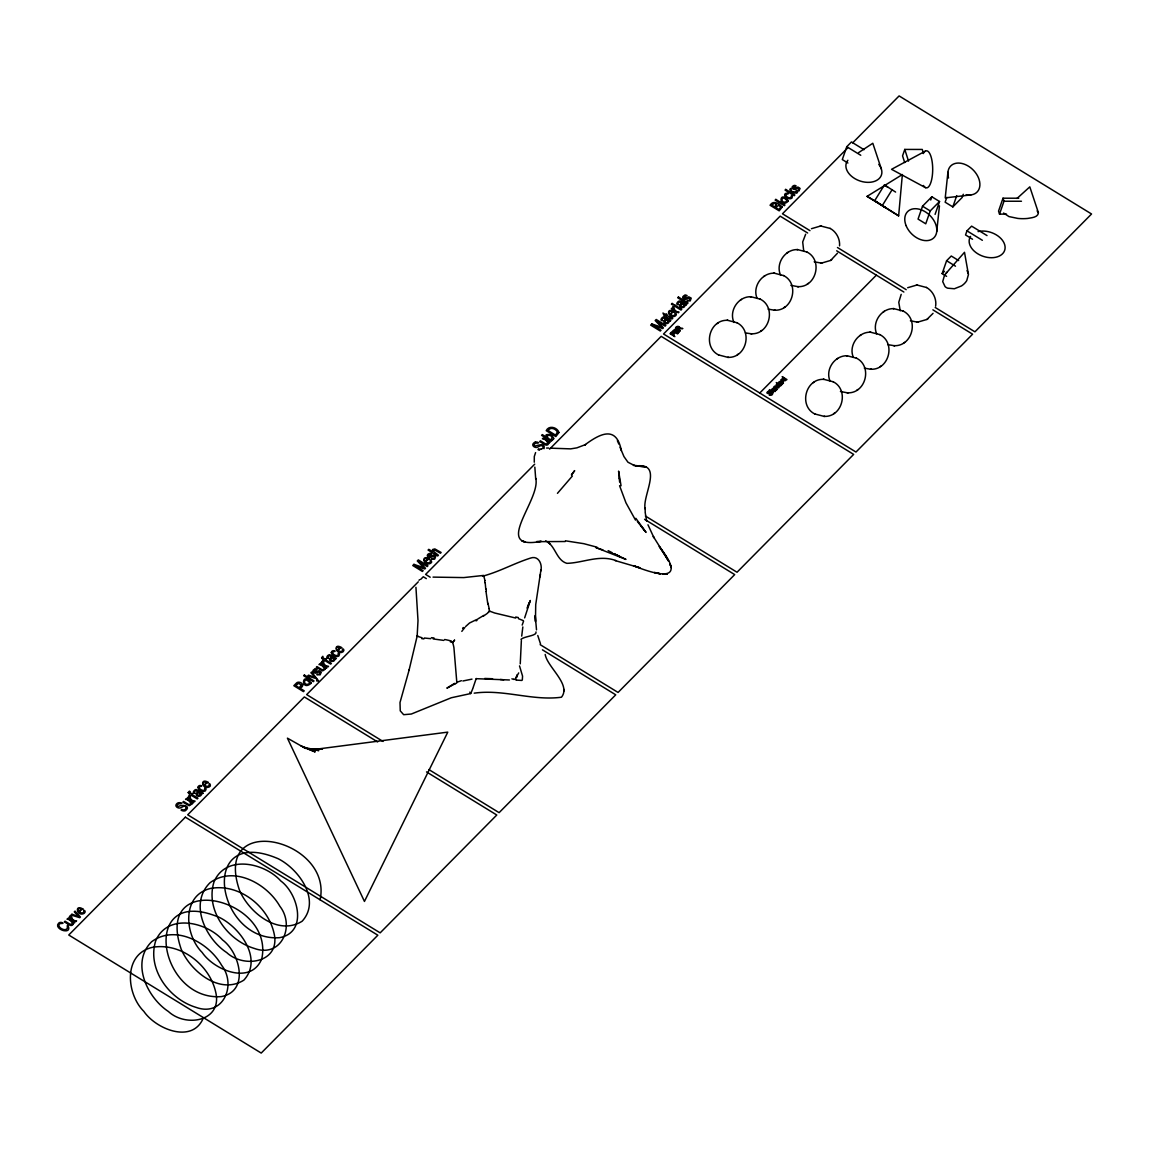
<?xml version="1.0" encoding="UTF-8"?>
<svg xmlns="http://www.w3.org/2000/svg" width="1149" height="1149" viewBox="0 0 1149 1149"><rect width="100%" height="100%" fill="white"/><g stroke="black" fill="none" stroke-linecap="round" stroke-linejoin="round"><path stroke-width="1.5" d="M540.82 570.981C542.63 564.489 538.594 555.197 530.579 558.069C513.689 563.455 499.844 571.584 482.523 576.223M839.56 245.857C840.12 238.848 836.285 231.739 830.109 228.378M679.116 331.975L677.537 333.899L672.725 330.941L675.167 329.332L679.116 331.759M415.938 587.311L418.006 620.618L417.144 636.201L422.071 637.767M521.373 640.481L520.253 663.863M898.633 215.854L902.367 174.547L867.093 196.35L898.647 215.854L879.416 203.66M540.906 570.019L535.721 604.589L535.448 621.508L535.233 615.519L536.511 629.853M521.718 636.101L522.838 626.937M936.751 231.423L939.451 205.815M947.911 172.278L945.225 197.887L970.919 194.913M417.144 636.201L417.647 635.411M935.645 306.151C936.765 298.769 932.902 290.956 926.338 287.408M417.159 636.072L409.044 670.255M540.044 576.927L540.475 574.184M317.339 680.136L316.578 680.883L318.56 680.883L311.623 672.036L310.905 672.768L315.357 677.436L308.521 675.167L307.745 675.942L316.334 678.614M517.122 675.253L515.772 678.082M524.648 617.889L530.321 600.482L527.032 608.108M320.097 899.811C333.038 839.416 211.861 809.944 239.523 890.346C249.017 912.536 278.159 936.306 302.158 921.211C321.275 900.256 298.841 869.104 278.173 858.72C197.01 823.948 216.098 942.367 279.652 937.67C308.09 932.299 298.237 893.821 280.83 880.981C264.342 862.597 225.448 854.238 213.958 882.044C205.211 910.109 227.588 940.399 254.231 948.399C281.448 958.438 295.322 926.037 279.882 906.288C266.97 883.638 233.678 865.183 209.994 882.762C188.824 903.588 205.441 938.575 226.726 952.578C244.421 969.038 281.491 962.259 273.879 932.586C267.502 905.556 238.719 883.308 210.612 888.436C181.226 895.272 184.587 935.027 202.167 952.464C214.36 970.359 251.1 985.368 261.785 958.726C274.726 898.346 153.549 868.874 181.212 949.275C190.705 971.465 219.847 995.235 243.861 980.14C262.963 959.185 240.529 928.033 219.861 917.649C138.699 882.863 157.786 1001.282 221.34 996.6C249.778 991.228 239.926 952.736 222.518 939.911C206.03 921.527 167.136 913.168 155.646 940.974C146.9 969.038 169.291 999.314 195.919 1007.328C223.136 1017.353 237.01 984.952 221.57 965.217C208.658 942.568 175.366 924.112 151.682 941.692C130.512 962.517 147.129 997.49 168.415 1011.508C186.109 1027.953 223.179 1021.188 215.567 991.515C209.19 964.471 180.407 942.223 152.3 947.365C122.914 954.201 126.275 993.957 143.855 1011.379C156.049 1029.274 192.788 1044.297 203.474 1017.655M473.115 687.605L476.217 678.47M472.857 688.466L470.76 693.536L451.298 697.759L411.328 714.032L403.658 714.692L400.254 710.843L400.01 702.513L409.216 669.695M772.415 389.41L773.837 388.994M779.194 382.545L780.631 382.129M864.034 149.7L851.438 141.973L846.77 146.699L842.303 159.567L847.905 163.014M923.336 152.774L922.259 149.442L904.78 149.427L902.554 155.876L904.694 162.54M922.518 206.202L918.051 219.086L925.749 223.811L930.216 210.928L939.537 201.506L931.839 196.781L922.518 206.202L930.216 210.928M930.733 199.998L931.839 196.781M935.085 214.389L939.537 201.506M946.805 197.355L945.139 202.195L952.837 206.906L962.158 197.484L963.279 194.267M952.837 206.906L956.729 195.646M946.589 276.334L942.151 273.606L946.604 260.737L951.271 256.012L958.668 260.564M987.02 235.588L971.623 226.138L966.97 230.848L965.548 234.942L972.542 239.236M1018.746 198.217L1003.005 198.203L998.553 211.086L999.529 214.116L1006.51 214.116M999.529 214.116L1003.982 201.233L1003.005 198.203M515.973 677.953L518.687 672.912M527.736 606.557L529.474 602.363M679.088 327.867L677.967 329.088L676.373 328.111L677.809 326.876L679.073 327.408M773.981 390.301L774.096 390.1A5.788 3.935 19.1 0 0 774.469 389.382L775.374 390.445L774.211 390.99M780.774 383.436L780.889 383.235A5.788 3.935 19.1 0 0 781.263 382.516L782.167 383.622L781.033 384.139M837.463 253.211L830.67 260.421L821.535 263.092M901.204 294.345L898.777 302.288L900.213 310.79M535.592 452.591L534.299 456.498L534.271 462.2M874.705 200.687L885.85 207.854L874.705 200.687L884.457 184.917L895.602 192.07M882.403 205.412L892.155 189.642M773.435 390.057L773.564 389.856A7.368 4.998 19.1 0 0 774.009 389.094M780.228 383.192L780.358 383.005A7.368 4.998 19.1 0 0 780.803 382.244M805.65 234.238L802.691 241.994L803.74 251.2M933.045 313.347L926.898 319.451L917.764 322.108M516.576 677.292L517.251 676.258M431.507 553.804L428.606 555.197L429.941 556.403M671.935 317.555C675.296 319.867 666.966 319.307 665.601 315.817L664.165 315.774L662.973 313.031L665.4 314.524L666.118 313.806L667.038 314.366L666.319 315.099L671.03 317.943M522.177 625.099L523.571 621.135A1.853 1.163 26.4 0 0 523.183 620.589L518.4 618.622M544.023 448.728C545.789 442.71 537.732 445.151 534.974 446.128A1.479 1.005 19.1 0 1 534.285 445.525L534.17 445.252A1.81 1.235 19.1 0 1 534.141 444.807L534.443 444.16A6.334 4.294 19.1 0 1 534.903 443.658L535.822 443.155A2.011 1.364 19.1 0 1 537.071 443.155L538.651 442.71A3.39 2.298 19.1 0 0 535.262 442.121M675.985 330.898L675.138 331.802L673.673 330.912L674.75 329.921M571.455 474.91L574.672 470.63L571.541 474.738M769.385 394.839L771.956 393.734L769.801 393.317A9.494 6.449 19.1 0 1 769.299 393.576C762.721 393.576 772.272 389.195 767.834 391.881A3.16 2.14 19.1 0 0 767.604 392.139L767.934 393.145L769.27 392.857A12.984 8.804 19.1 0 1 769.945 392.498L770.218 392.383M462.932 629.925L464.914 627.411M462.444 630.542L461.812 631.361M572.417 475.973L557.452 493.338M452.692 642.478L454.516 640.295M774.986 386.725L774.828 387.27A1.666 1.12 19.1 0 0 775.604 387.96C781.148 391.464 771.611 386.84 774.455 387.371M465.718 626.449L469.553 622.988L476.778 619.483M945.828 273.563L964.499 252.306L968.449 274.51L966.74 280.643A31.468 21.343 19.1 0 1 961.469 285.943L954.345 288.758L947.609 288.169A6.248 4.237 19.1 0 1 945.081 286.618L942.711 281.62L944.435 275.487A31.468 21.343 19.1 0 1 947.394 271.954M678.125 332.377L677.35 333.153L675.698 332.147L678.14 331.372M206.676 782.656L204.321 785.04A2.442 1.652 19.1 0 1 203.186 783.058A2.442 1.652 19.1 0 1 205.053 781.995A3.059 2.083 19.1 0 1 206.648 782.684M340.104 647.821L337.749 650.205A2.442 1.652 19.1 0 1 336.614 648.223A2.442 1.652 19.1 0 1 338.481 647.16M670.169 314.28L672.538 311.896A3.059 2.083 19.1 0 0 670.944 311.322A2.442 1.652 19.1 0 0 669.034 312.298A2.442 1.652 19.1 0 0 670.197 314.252M301.799 686.915L300.306 688.438L304.212 690.822L303.451 691.612L293.828 685.709L296.169 683.353A10.24 6.951 19.1 0 1 297.002 682.635A3.433 2.327 19.1 0 1 300.219 682.463A3.433 2.327 19.1 0 1 302.604 684.675M83.073 909.089C75.748 911.071 82.541 914.949 83.934 911.803C82.369 908.687 87.022 910.956 84.322 913.268C77.242 917.462 73.823 903.76 82.785 908.902M341.799 647.648C334.603 649.63 341.095 653.451 342.646 650.406C341.267 647.39 345.533 649.314 343.163 651.713C336.169 656.251 332.363 642.277 341.512 647.462M202.971 793.14L202.224 793.887A3.059 2.083 19.1 0 1 201.233 793.499C202.698 797.09 195.201 797.162 196.264 793.715A6.837 4.639 19.1 0 1 196.522 793.255L196.738 792.925A14.75 9.996 19.1 0 0 197.642 791.402L197.542 791.345M670.643 320.542L669.896 321.303A3.059 2.083 19.1 0 1 668.89 320.916C670.14 324.707 662.614 324.377 663.921 321.131A6.837 4.639 19.1 0 1 664.179 320.672L664.395 320.327A14.75 9.996 19.1 0 0 665.3 318.804L665.214 318.761M686.484 304.542L685.723 305.304A3.059 2.083 19.1 0 1 684.732 304.916C686.111 308.578 678.47 308.449 679.763 305.131A6.837 4.639 19.1 0 1 680.021 304.672L680.237 304.327A14.75 9.996 19.1 0 0 681.142 302.805M418.279 581.825L306.668 694.599L383.034 741.45M420.778 579.283L423.292 576.755L426.336 578.622M534.716 464.153L425.618 574.399L430.2 577.215M549.595 449.13L661.192 336.341L853.65 454.401L737.026 572.245L645.379 516.03M847.689 147.891L782.483 213.786L809.973 230.647M852.702 142.821L899.107 95.927L1091.55 213.987L974.926 331.831L935.214 307.472M678.973 328.973L680.265 331.127L675.468 328.183C675.813 325.569 680.639 325.928 679.59 328.269A3.016 2.039 19.1 0 1 681.027 328.255L682.836 328.542L680.323 328.715A2.083 1.408 19.1 0 0 679.634 328.657M759.748 393.015L876.371 275.157M942.151 273.606L944.478 271.25M781.133 379.687L781.938 379.946M1017.037 198.432L1029.806 186.856L1038.38 212.622C1038.323 217.491 1031.285 217.736 1027.68 218.439A39.784 26.987 19.1 0 1 1017.842 218.425L1008.951 216.572L1003.594 213.039M672.007 332.621L670.973 333.627L672.696 334.689L673.759 333.253L672.179 332.521M418.968 580.245L419.73 579.627M488.253 612.216L489.144 611.527M797.248 249.592C784.695 249.405 775.288 263.968 780.659 275.343M773.923 273.16C761.615 273.002 752.236 287.006 757.09 298.338M750.599 296.729C738.046 296.543 728.638 311.106 734.01 322.481M727.274 320.298C709.091 319.709 702.398 347.07 718.714 355.012M798.21 286.661C816.408 287.25 823.101 259.889 806.785 251.947M774.9 310.23C793.083 310.819 799.776 283.458 783.46 275.516M751.575 333.799C769.758 334.388 776.451 307.027 760.135 299.085M728.251 357.368C746.433 357.957 753.126 330.596 736.811 322.654M893.477 308.621C881.168 308.463 871.789 322.467 876.644 333.785M870.152 332.19C858.088 332.047 848.723 345.519 853.118 356.779M846.827 355.759C834.504 355.601 825.14 369.605 829.995 380.937M823.503 379.328C805.305 378.739 798.627 406.1 814.928 414.042M894.439 345.691C912.608 346.266 919.344 318.919 903.013 310.977M871.114 369.26C889.283 369.834 896.019 342.488 879.689 334.546M847.79 392.829C865.987 393.418 872.68 366.043 856.364 358.115M824.465 416.398C842.662 416.986 849.355 389.626 833.039 381.683M772.315 390.344L772.43 389.655M461.395 680.696L457.115 682.19A1.781 0.934 81.7 0 1 456.756 681.673L453.927 647.663A44.438 28.984 76.7 0 0 453.453 645.451L452.835 642.98A22.721 15.181 76.8 0 0 452.663 642.492M483.83 615.39L477.826 618.966M858.562 152.659L872.809 143.266L881.369 169.032M787.108 252.924L788.128 252.263M763.783 276.492L764.803 275.832M740.459 300.061L741.478 299.401M717.134 323.63L718.154 322.97M830.67 260.421L831.675 259.76M807.345 283.99L808.35 283.329M784.02 307.559L785.04 306.898M760.695 331.127L761.715 330.467M737.371 354.696L738.39 354.036M883.337 311.953L884.342 311.293M860.012 335.522L861.018 334.862M836.687 359.091L837.707 358.431M813.363 382.66L814.382 381.999M926.898 319.451L927.904 318.79M903.574 343.02L904.579 342.359M880.249 366.588L881.254 365.928M857.93 389.497L856.924 390.157M833.6 413.726L834.605 413.066M454.587 683.368L446.875 688.165L454.99 683.813M811.453 228.694L820.573 226.023M907.667 287.724L916.801 285.053M925.419 151.094L891.538 169.32L925.476 187.646M520.971 639.332C524.763 636.072 537.028 635.957 536.009 631.95M795.481 187.876L797.981 187.072L800.063 188.422L798.928 190.978L795.955 190.921L796.832 190.274A1.652 1.12 19.1 0 0 798.081 190.289L798.598 189.973A3.878 2.628 19.1 0 0 798.914 189.628L798.785 188.436L797.377 188.264A13.601 9.221 19.1 0 0 796.717 188.594L795.137 189.312M430.186 556.303L431.047 555.872M316.478 671.576L319.106 670.729L321.303 672.151L320.111 674.851L316.822 674.707L317.9 674.104A1.738 1.178 19.1 0 0 319.221 674.118L319.767 673.788A4.093 2.772 19.1 0 0 320.097 673.429L320.298 672.955A1.465 0.991 19.1 0 0 320.226 672.51L318.474 671.978A14.319 9.709 19.1 0 0 317.785 672.337L316.119 673.084A2.226 1.508 19.1 0 1 312.873 671.318A4.136 2.801 19.1 0 1 314.941 669.206M795.74 187.747L794.849 188.192M430.818 555.987L433.532 555.096L435.686 556.446L434.652 559.146L431.248 559.075L432.326 558.471A1.738 1.178 19.1 0 0 433.647 558.486L434.193 558.155A4.093 2.772 19.1 0 0 434.523 557.796L434.724 557.322A1.465 0.991 19.1 0 0 434.652 556.877L432.9 556.36A14.319 9.709 19.1 0 0 432.211 556.705L430.545 557.452A2.226 1.508 19.1 0 1 427.313 555.685A4.136 2.801 19.1 0 1 429.381 553.574L429.597 553.401A1.896 1.293 19.1 0 1 430.186 553.387A3.117 2.111 19.1 0 1 431.507 553.818M316.751 671.433L315.817 671.906M685.694 298.079L688.811 296.844L691.21 298.137L690.204 300.909L686.958 300.909L687.878 300.234A1.738 1.178 19.1 0 0 689.199 300.248L689.745 299.918A4.093 2.772 19.1 0 0 690.075 299.544L690.276 299.085A1.465 0.991 19.1 0 0 690.204 298.639L688.452 298.108M454.458 684.072L456.713 683.095M794.519 188.335L793.298 187.172L796.056 185.851A2.959 2.011 19.1 0 0 794.792 185.434A1.81 1.221 19.1 0 0 794.232 185.463L793.945 185.52M685.45 298.18L684.158 296.959L687.059 295.566A3.117 2.111 19.1 0 0 685.738 295.135A1.896 1.293 19.1 0 0 685.149 295.164L684.991 295.178M315.472 672.05L314.18 670.829L317.081 669.436A3.117 2.111 19.1 0 0 315.76 669.005A1.896 1.293 19.1 0 0 315.171 669.034L314.869 669.091M535.29 442.15L535.075 442.221A6.061 4.108 19.1 0 0 533.466 443.327A5.573 3.777 19.1 0 0 532.834 444.448L532.82 444.62A3.03 2.054 19.1 0 0 533.064 445.769A2.858 1.939 19.1 0 0 536.741 447.435A4.007 2.715 19.1 0 0 537.445 447.205L539.096 446.401A28.107 19.059 19.1 0 1 540.087 445.884A4.28 2.901 19.1 0 1 540.619 445.683L541.179 445.597A1.695 1.149 19.1 0 1 543.104 447.22A4.251 2.887 19.1 0 1 541.007 449.158M462.86 680.984L471.98 679.131M470.659 693.565L469.769 692.143M312.198 749.737L447.78 732.128L364.448 901.434L287.422 738.161L305.648 748.473M474.207 693.163C503.391 688.969 532.619 701.134 561.459 697.213C571.613 684.66 547.297 667.196 545.186 654.456M184.314 806.21L183.912 806.268A4.28 2.901 19.1 0 0 183.237 806.497A28.107 19.059 19.1 0 0 182.246 807.015L180.58 807.819A4.007 2.715 19.1 0 1 179.862 808.006A2.858 1.939 19.1 0 1 176.199 806.397A3.03 2.054 19.1 0 1 175.955 805.234L175.984 805.061A5.573 3.777 19.1 0 1 176.587 803.941A6.061 4.108 19.1 0 1 178.196 802.821L178.425 802.778A3.39 2.298 19.1 0 1 181.786 803.338L180.206 803.783A2.011 1.364 19.1 0 0 178.957 803.769L178.052 804.271A6.334 4.294 19.1 0 0 177.578 804.788L177.276 805.435A1.81 1.235 19.1 0 0 177.319 805.866L177.434 806.138A1.479 1.005 19.1 0 0 178.109 806.756C181.355 803.941 191.84 805.736 185.406 810.691A3.878 2.628 19.1 0 1 181.125 810.189L181.757 809.384A3.275 2.226 19.1 0 0 183.021 809.844A2.341 1.594 19.1 0 0 184.185 809.815A4.251 2.887 19.1 0 0 186.282 807.848M635.814 465.919L645.882 466.853L636.201 465.934C663.921 462.659 642.248 495.564 645.092 508.763L645.077 508.016L645.221 512.066M867.093 196.35L878.339 202.985M476.332 678.686L509.438 679.978M636.201 465.934L638.557 465.833L635.469 465.919L640.539 465.934L637.063 465.891M820.874 226.023L830.267 228.464M797.55 249.592L806.943 252.033M814.196 261.785L821.248 263.092M774.225 273.16L783.618 275.602M790.871 285.354L797.923 286.661M917.103 285.038L926.496 287.494M750.9 296.729L760.293 299.171M768.106 309.138L774.598 310.23M893.778 308.621L903.171 311.063M727.576 320.298L736.969 322.74M910.41 320.815L917.462 322.122M745.371 332.908L751.274 333.799M870.454 332.19L879.847 334.632M887.66 344.599L894.137 345.691M718.556 354.926L727.949 357.368M847.129 355.759L856.522 358.201M864.335 368.168L870.813 369.26M823.804 379.328L833.197 381.77M840.436 391.522L847.488 392.829M814.77 413.956L824.163 416.398M820.242 226.037L821.176 226.008M796.918 249.606L797.851 249.577M820.932 263.092L821.88 263.078M773.593 273.175L774.527 273.146M797.607 286.675L798.555 286.647M916.471 285.053L917.405 285.038M750.268 296.744L751.202 296.715M774.297 310.244L775.23 310.216M893.146 308.621L894.08 308.607M726.944 320.312L727.877 320.298M917.161 322.122L918.094 322.108M750.972 333.813L751.906 333.785M869.822 332.19L870.755 332.176M893.836 345.691L894.769 345.677M727.647 357.382L728.581 357.353M846.497 355.759L847.431 355.745M870.511 369.26L871.445 369.246M823.172 379.342L824.106 379.314M847.186 392.829L848.12 392.814M823.862 416.412L824.795 416.383M675.038 329.849L675.957 330.251M1003.982 201.233L1021.461 201.247M433.029 577.114L463.779 577.588L483.571 575.434L484.964 580.446M546.536 448.038L548.705 448.053M639.016 465.919L633.401 465.288L634.463 465.546L627.957 462.228L623.964 456.598L620.043 447.263M309.311 748.803L322.438 749.263M484.72 678.456L492.562 678.743M565.265 541.524L536.597 541.653L541.294 541.337C490.58 551.089 541.193 499.743 535.721 478.286L535.721 479.09L534.831 467.126M500.303 679.504L503.779 679.777M551.103 448.182L570.68 448.871L576.899 447.851L585.602 444.548L584.74 444.993C599.95 433.676 616.467 424.972 621.365 450.724M430.688 638.672L424.24 638.011M433.159 638.93L443.859 640.41M565.466 540.82L583.807 543.678L596.992 547.183M309.225 749.162L318.819 750.599L303.365 747.195L315.185 751.92L300.708 745.687M616.036 560.64C599.462 554.364 583.103 562.924 566.874 563.34C556.044 560.166 555.599 545.445 545.646 540.863M515.757 618.047L494.587 612.977A41.335 20.309 20.8 0 1 492.332 612.115L490.063 611.34A21.544 9.379 20.8 0 1 489.646 611.081A24.502 8.46 86.2 0 1 489.488 610.665M615.045 560.54L639.993 567.85L633.372 565.667C660.043 576.468 687.418 582.155 659.267 546.507L667.009 558.385L653.307 536.511L653.953 537.732L647.964 524.777M516.332 680.107L521.718 680.438A1.666 1.637 -6.9 0 0 522.321 679.935L522.565 676.158L519.52 665.903M450.293 641.803L452.246 642.348M513.905 679.432L511.894 678.829M775.776 386.567L778.835 387.788L776.552 386.394A1.752 1.192 19.1 0 0 774.11 387.414M596.331 547.757L625.975 559.419L616.051 554.708M595.843 547.542L602.923 549.94M773.392 392.599L770.045 391.019L769.442 389.64L773.306 392.01M614.571 553.962L619.67 556.518L613.796 553.531M608.137 550.63L612.331 552.784M774.139 388.592L775.719 389.554A2.786 1.896 19.1 0 0 776.667 390.014L776.307 390.344A1.537 1.034 19.1 0 1 775.805 390.157L775.101 391.536L773.435 391.033M331.314 655.548L334.474 657.472A5.587 3.792 19.1 0 0 336.37 658.391L335.652 659.052A3.059 2.083 19.1 0 1 334.661 658.664C335.939 662.556 328.327 662.025 329.691 658.88A6.837 4.639 19.1 0 1 329.95 658.42L330.165 658.09A14.75 9.996 19.1 0 0 331.07 656.567L330.955 656.496M673.946 311.537C665.041 306.453 668.388 320.068 675.483 315.889C678.154 314.323 673.759 310.819 675.066 314.122C675.411 317.21 665.846 314.797 674.233 311.709M429.252 558.802C420.548 553.789 423.464 567.103 430.66 563.269C433.532 561.918 429.195 558.184 430.344 561.272C430.631 564.834 421.137 561.674 429.511 558.974M208.084 782.297C199.811 777.327 201.736 789.952 209.089 787.008C212.393 786.131 208.386 781.234 209.161 784.695C209.807 788.214 199.854 785.399 208.342 782.455M846.77 146.699L860.759 155.273M966.97 230.848L982.366 240.299M946.604 260.737L955.494 266.18M837.463 247.509L906.202 289.677M807.646 233.003L780.142 216.141L663.533 333.986L855.976 452.045L972.6 334.187L932.887 309.828M836.659 250.798L903.861 292.033M644.575 519.319L734.685 574.601L618.061 692.445L540.174 644.661M542.429 649.831L615.735 694.815L499.111 812.659L428.85 769.557M377.648 741.938L304.341 696.955L187.718 814.813L380.161 932.859L496.785 815.014L426.523 771.913M884.457 184.917L887.904 187.359M549.121 543.218L549.753 543.721L548.087 542.4M1037.116 210.913L1038.38 212.622M781.794 380.678C785.973 383.565 780.674 381.31 781.047 380.132M316.55 678.858L317.339 679.964M644.862 530.881L637.35 521.459M641.257 526.285L646.04 532.389L635.828 518.3M967.041 270.561L968.377 273.778M780.185 384.096L781.794 384.714L782.613 383.378A1.537 1.034 19.1 0 0 783.101 383.493L783.474 383.105A2.786 1.896 19.1 0 1 782.512 382.689L780.975 381.755A3.088 2.097 19.1 0 0 780.516 381.511A1.853 1.25 19.1 0 0 779.223 383.421L779.223 382.789M635.512 520.109L625.961 502.817L619.57 485.697M617.372 440.713L618.837 444.045M540.49 643.828L537.775 635.512M904.78 149.427L908.529 161.104M489.474 610.708L488.957 608.726M563.757 689.256L564.13 690.836M621.049 485.797L618.607 471.119L619.627 482.034M646.672 521.201L645.25 512.799M487.952 604.259L487.751 603.268A51.92 19.432 87.2 0 1 487.593 602.234M487.564 602.248L486.013 591.52M485.768 589.049L485.18 582.615M619.268 478.013L619.34 478.817M878.77 164.364A18.542 12.582 19.1 0 1 876.342 180.58A18.542 12.582 19.1 0 1 853.133 177.506A18.542 12.582 19.1 0 1 847.861 160.271M794.016 185.635A3.935 2.671 19.1 0 0 792.049 187.617A2.111 1.436 19.1 0 0 795.18 189.37M774.139 388.592A3.088 2.097 19.1 0 0 773.722 388.376A1.853 1.25 19.1 0 0 772.444 390.287M772.243 394.466A2.47 1.68 19.1 0 1 769.284 395.041M770.017 392.096A1.853 1.25 19.1 0 1 772.272 394.452M682.851 297.433A4.136 2.801 19.1 0 1 684.919 295.336M682.851 297.433A2.226 1.508 19.1 0 0 686.14 299.271L687.763 298.453A14.319 9.709 19.1 0 1 688.452 298.108M686.456 304.629A5.587 3.792 19.1 0 1 684.56 303.695L681.386 301.799A6.162 4.179 19.1 0 0 680.567 301.354C678.757 299.315 674.291 305.347 678.585 304.686A2.37 1.609 19.1 0 1 678.298 302.632A2.37 1.609 19.1 0 1 680.897 302.374M670.614 320.628A5.587 3.792 19.1 0 1 668.732 319.709L665.558 317.799A6.162 4.179 19.1 0 0 664.74 317.354C662.987 315.257 658.492 321.217 662.758 320.686A2.37 1.609 19.1 0 1 662.456 318.632A2.37 1.609 19.1 0 1 665.07 318.374M539.513 450.207A3.878 2.628 19.1 0 1 537.991 449.575L538.622 448.771A3.275 2.226 19.1 0 0 539.886 449.23A2.341 1.594 19.1 0 0 541.035 449.202M338.51 647.246A3.059 2.083 19.1 0 1 340.075 647.849M331.314 655.562A6.162 4.179 19.1 0 0 330.495 655.102C328.887 652.991 324.19 658.952 328.513 658.434A2.37 1.609 19.1 0 1 328.226 656.395A2.37 1.609 19.1 0 1 330.826 656.136M302.862 684.703A5.171 3.504 19.1 0 1 301.684 686.829M202.942 793.227A5.587 3.792 19.1 0 1 201.061 792.293L197.887 790.383A6.162 4.179 19.1 0 0 197.068 789.938C195.344 787.812 190.82 793.959 195.086 793.27A2.37 1.609 19.1 0 1 194.784 791.23A2.37 1.609 19.1 0 1 197.398 790.972M184.285 806.138A1.695 1.149 19.1 0 1 186.239 807.833M948.528 178.038A18.542 12.969 44.7 0 1 960.047 163.144A18.542 12.969 44.7 0 1 979.609 181.513A18.542 12.969 44.7 0 1 966.223 194.669M978.086 231.581A18.542 12.582 19.1 0 1 1004.7 244.723A18.542 12.582 19.1 0 1 985.469 256.988A18.542 12.582 19.1 0 1 970.56 236.378M923.265 153.564A18.542 6.19 -90 0 1 931.164 157.111A18.542 6.19 -90 0 1 931.293 181.068A18.542 6.19 -90 0 1 923.437 185.463M489.503 611.354A23.167 4.323 -46.4 0 1 489.043 611.713M489.129 608.453A45.228 16.287 86.7 0 1 488.153 604.029M486.286 591.405A85.457 37.615 88.3 0 1 486.041 588.949M484.72 580.575A55.109 20.553 87.8 0 1 484.921 582.715M452.404 642.205A23.598 13.156 -5.9 0 1 452.85 642.348M444.649 639.505A47.052 21.975 -1 0 1 451.313 641.013M431.406 637.681A85.313 22.75 3.3 0 1 433.992 637.954M423.924 638.887A55.066 28.007 1.2 0 1 421.683 638.614M516.418 679.791A68.222 65.349 -0.1 0 1 514.005 679.116M515.686 617.013A58.728 41.393 28.8 0 1 518.371 617.573M454.559 640.079A46.204 1.508 -48.7 0 1 453.438 641.415M462.63 628.417A58.872 13.386 -30 0 1 463.291 627.483M477.022 620.388A92.279 24.344 -52.8 0 1 475.988 620.862M487.837 612.977A44.581 9.508 -47.9 0 1 483.399 616.065M776.968 384.858C780.846 389.051 779.611 382.502 776.968 384.858M780.86 206.935L778.476 205.369L775.719 207.524L778.85 209.448L780.86 207.05M782.21 206.992L779.194 210.842L770.06 205.24C773.722 199.337 779.223 204.335 782.21 206.992M782.857 378.911C786.605 383.105 785.571 376.585 782.857 378.911M557.524 432.326L555.47 435.083L548.13 430.573C550.285 426.408 556.26 428.85 557.524 432.326M67.576 927.789C66.441 931.782 59.288 928.837 58.771 925.318C58.929 923.94 60.509 923.193 61.773 923.494C65.464 923.552 60.279 921.225 58.757 923.064C54.836 926.769 61.558 930.848 65.091 930.805C72.746 931.422 65.752 920.909 67.576 927.789M200.371 793.973C200.443 796.056 196.378 795.884 197.8 793.413A11.591 7.856 19.1 0 0 198.562 791.963L200.371 793.973M333.799 659.138C334.043 661.135 329.792 661.106 331.242 658.578A11.591 7.856 19.1 0 0 331.989 657.127L333.799 659.138M668.043 321.39C668.187 323.443 664.093 323.329 665.472 320.815A11.591 7.856 19.1 0 0 666.233 319.379L668.043 321.39M683.87 305.375C684.1 307.415 679.835 307.257 681.314 304.815A11.591 7.856 19.1 0 0 682.061 303.365L683.87 305.375M558.931 432.512L555.843 436.563L546.22 430.66C548.906 424.886 557.495 427.371 558.931 432.512M197.858 787.424C198.49 790.34 202.712 792.393 205.369 790.914C207.538 787.654 203.632 786.921 204.881 789.866C203.56 791.79 197.384 788.731 199.797 786.462C204.723 786.634 198.705 783.575 197.858 787.338M331.285 652.589C331.917 655.505 336.14 657.558 338.797 656.079C340.98 652.862 337.059 652.058 338.309 655.031C336.887 656.955 330.84 653.853 333.224 651.627C338.395 651.612 331.659 648.941 331.285 652.589M784.623 195.028C785.227 197.829 789.363 199.84 791.876 198.26C793.586 194.928 790.21 195.014 791.244 197.413C789.492 199.222 784.02 195.818 786.577 194.066C791.402 194.08 784.71 191.639 784.623 194.942M73.378 923.753C71.611 928.047 67.719 923.466 64.344 921.915L65.062 921.196L69.357 923.825A6.822 4.625 19.1 0 0 70.161 924.27C75.245 924.844 69.744 918.697 67.044 919.186L67.762 918.453L74.728 922.733L73.076 922.748L73.378 923.753M191.883 803.998L189.212 805.722L182.849 802.16L183.567 801.442L187.862 804.07A6.822 4.625 19.1 0 0 188.666 804.515C193.707 805.277 188.206 798.756 185.549 799.431L186.267 798.699L193.233 802.979L191.567 802.993L191.883 803.998M311.25 683.195C300.449 692.502 301.541 669.824 311.25 683.195M325.311 669.163L322.639 670.887L316.277 667.325L316.995 666.607L321.289 669.235A6.822 4.625 19.1 0 0 322.093 669.68C327.12 670.485 321.72 663.835 318.991 664.596L319.695 663.863L326.661 668.144L325.009 668.158L325.311 669.163M548.748 443.385C547.082 447.665 542.773 443.054 539.714 441.546L540.432 440.828L544.712 443.442A6.822 4.625 19.1 0 0 545.531 443.902C550.572 444.663 545.086 438.128 542.414 438.803L543.132 438.085L550.098 442.365L548.432 442.379L548.748 443.385M776.336 384.814L778.907 386.825L781.09 385.518L776.279 382.574L777.643 383.981L776.351 384.771M782.225 378.868L784.781 380.879L786.964 379.572L782.167 376.628L783.532 378.035L782.225 378.825M788.358 201.089C778.677 210.152 778.548 188.379 788.358 201.089M776.494 204.565L774.641 206.863L771.869 205.168L774.297 203.172L776.494 204.565M433.087 551.075L438.401 555.226L437.683 555.958L428.074 550.055L428.792 549.337L432.239 551.448L432.599 549.524L434.825 548.92L441.13 552.482L440.412 553.2L434.724 549.969L433.087 551.075M310.015 683.224C302.244 688.366 303.221 673.874 310.015 683.224M553.689 438.372C554.191 440.397 549.753 439.737 551.879 440.555L551.218 441.23L541.596 435.327L542.314 434.609L545.746 436.721L546.235 434.739L549.078 434.394L552.439 436.16L553.689 438.372M787.194 201.118C779.611 205.872 780.99 192.256 787.194 201.118M70.06 916.141L70.577 917.333L68.883 917.333L75.848 921.599L76.566 920.88C69.902 921.555 72.76 913.038 70.06 916.098M188.565 796.386L189.082 797.578L187.388 797.578L194.353 801.858L195.071 801.126C188.364 801.715 191.294 793.298 188.565 796.343M321.993 661.551L322.51 662.743L320.815 662.743L327.781 667.023L328.499 666.291C321.734 666.908 324.808 658.506 321.993 661.508M672.51 307.343L673.041 308.521L671.346 308.535L678.312 312.801L679.016 312.083C672.294 312.198 675.239 304.629 672.524 307.3M188.192 792.551L190.562 795.855L191.194 795.223L197.24 798.928L197.958 798.21L191.897 794.505L192.73 793.672L189.901 793.227L190.332 791.891L189.413 791.144L188.192 792.551M321.619 657.716L323.989 661.02L324.621 660.388L330.668 664.093L331.386 663.375L325.339 659.67L326.158 658.837L323.372 658.434L322.84 656.309L321.619 657.716M546.608 436.175C552.899 445.439 554.522 432.081 546.608 436.175M301.311 685.091L299.171 687.734L295.738 685.623L298.582 683.296L301.311 685.091M517.165 675.152L516.935 676.1L517.165 675.152M304.399 675.038L303.681 675.756L313.289 681.659L314.007 680.926L304.399 675.038M413.927 564.36L412.764 565.523L422.372 571.426L423.119 570.68L414.933 565.653L424.8 568.97L425.503 568.267L419.141 561.617L427.198 566.558L427.931 565.811L418.322 559.908L417.288 560.956L423.809 567.735L413.927 564.36M651.828 323.946L650.664 325.11L660.287 331.013L661.02 330.266L652.847 325.239L662.714 328.557L663.404 327.853L657.056 321.203L665.099 326.144L665.846 325.397L656.223 319.494L655.189 320.542L661.723 327.321L651.828 323.946M672.122 303.437L671.418 304.155L672.768 304.988L673.486 304.27L672.122 303.437M678.441 297.045L677.723 297.763L687.346 303.666L688.064 302.948L678.441 297.045M775.834 199.409L775.144 200.098L784.279 205.7L784.968 205.025L775.834 199.409M785.729 189.413L785.054 190.088L794.189 195.703L794.864 195.014L791.963 192.458L796.674 193.19L797.507 192.343L791.661 191.495L790.742 188.436L789.866 189.326L790.943 192.601L785.729 189.413M71.927 914.259L71.166 915.021L79.741 917.678L80.401 917.003L75.03 911.114L74.297 911.846L78.678 916.485L71.927 914.259M674.779 305.06L674.061 305.778L681.027 310.058L681.745 309.325L674.779 305.06M81.378 909.276L79.022 911.645A2.442 1.652 19.1 0 1 77.888 909.678A2.442 1.652 19.1 0 1 79.755 908.6A3.059 2.083 19.1 0 1 81.364 909.29M427.83 559.161L425.475 561.545A2.442 1.652 19.1 0 1 424.34 559.563A2.442 1.652 19.1 0 1 426.207 558.5A3.059 2.083 19.1 0 1 427.816 559.19M185.377 817.169L68.753 935.013L261.211 1053.073L377.834 935.214L185.377 817.169M671.131 332.564L670.025 333.67L674.836 336.628L673.271 335.034L674.018 334.287A2.585 1.752 19.1 0 0 674.549 333.167A1.724 1.163 19.1 0 0 671.562 332.104A5.127 3.476 19.1 0 0 671.203 332.492L671.16 332.535M667.181 574.083L663.03 574.155L667.181 574.083M525.222 541.854L522.278 541.193L525.222 541.854M660.258 573.782L654.557 572.504L660.258 573.782M667.224 558.787L665.63 556.145L668.617 561.143L667.224 558.787M670.542 565.538L669.81 563.527L671.246 567.577L670.542 565.538M906.073 225.592A18.542 12.969 44.7 0 0 933.649 238.015A18.542 12.969 44.7 0 0 922.633 210.396A18.542 12.969 44.7 0 0 906.073 225.592"/></g></svg>
